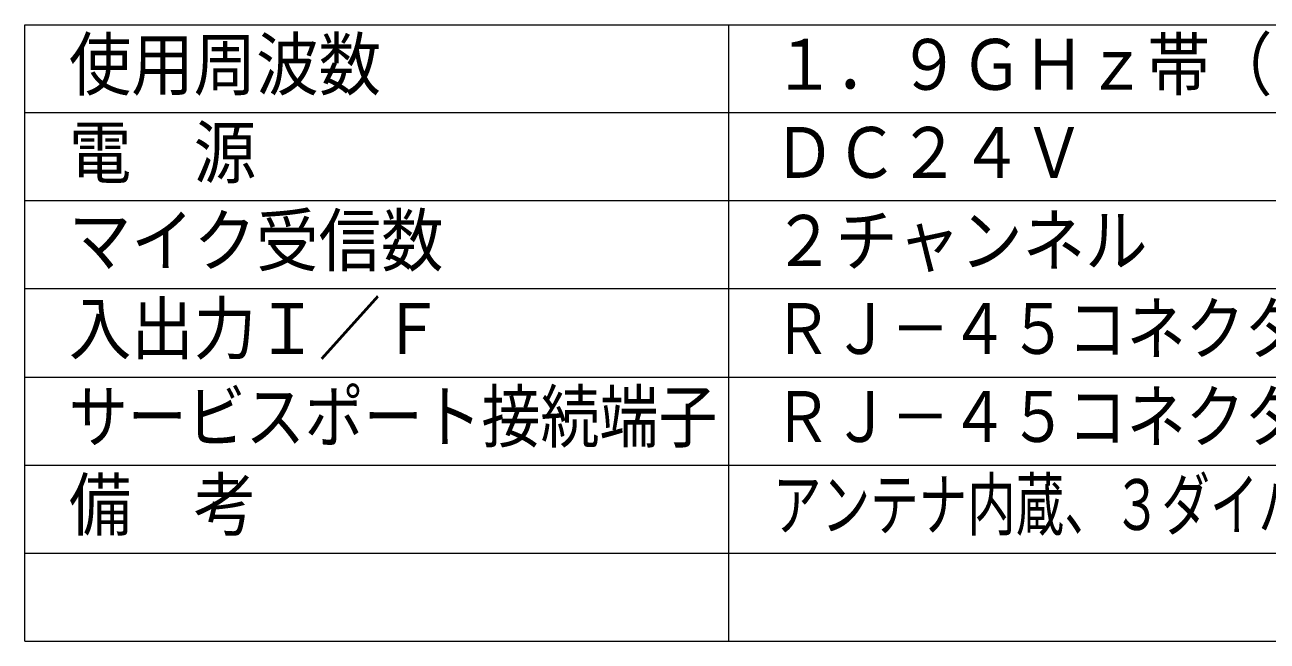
# Model space of a CAD drawing. Units: millimetres on the paper. Extents: x -62 to 64, y -59 to 59.
# Drawn here: x -62.5 to 8.1, y -54.6 to -19.6 of the extents above; entities that cross this region are included whole.
import ezdxf
from ezdxf.enums import TextEntityAlignment as Align

# ---------------------------------------------------------------- set-up
doc = ezdxf.new("R2010")
doc.units = ezdxf.units.MM
doc.layers.add('0-0_MOJI1', color=7, linetype='Continuous')
doc.layers.add('0-2_WAKU', color=4, linetype='Continuous', lineweight=9)
doc.styles.add('ＭＳ ゴシック', font='')
doc.styles.get('ＭＳ ゴシック').set_extended_font_data('MS Gothic')

msp = doc.modelspace()

# ---------------------------------------------------------------- linework, layer by layer
at = {"layer": '0-2_WAKU', "color": 3}
for p, q in [((-62.49, -54.598), (-62.49, -19.598)), ((-62.49, -19.598), (62.51, -19.598)), ((-22.49, -54.598), (-22.49, -19.598)), ((-62.49, -54.598), (62.51, -54.598))]:
    msp.add_line(p, q, dxfattribs=at)
at = {"layer": '0-2_WAKU'}
for p, q in [((62.51, -24.598), (-62.49, -24.598)), ((62.51, -29.598), (-62.49, -29.598)), ((62.51, -34.598), (-62.49, -34.598)), ((-62.49, -39.598), (62.51, -39.598)), ((-62.49, -44.598), (62.51, -44.598)), ((-62.49, -49.598), (62.51, -49.598))]:
    msp.add_line(p, q, dxfattribs=at)

# ---------------------------------------------------------------- texts
at = {"layer": '0-0_MOJI1', "style": 'ＭＳ ゴシック'}
for s, width, p in [('使用周波数', 0.9, (-59.99, -24.153)), ('１．９ＧＨｚ帯（ＤＥＣＴ準拠方式）', 0.9, (-19.99, -24.153)), ('電\u3000源', 0.9, (-59.99, -29.153)), ('ＤＣ２４Ｖ', 0.9, (-19.99, -29.153)), ('マイク受信数', 0.9, (-59.99, -34.153)), ('２チャンネル', 0.9, (-19.99, -34.153)), ('入出力Ｉ／Ｆ', 0.9, (-59.99, -39.153)), ('ＲＪ－４５コネクター（ＤＣ２４Ｖ電源／音声出力）', 0.85, (-19.99, -39.153)), ('サービスポート接続端子', 0.85, (-59.99, -44.153)), ('ＲＪ－４５コネクター（１００ＢＡＳＥ－ＴＸ）', 0.85, (-19.99, -44.153)), ('備\u3000考', 0.9, (-59.99, -49.153)), ('アンテナ内蔵、３ダイバーシティ受信方式、３段階フィールド選択', 0.7, (-19.99, -49.153))]:
    msp.add_text(s, height=2.889, dxfattribs=dict(at, width=width)).set_placement(p, align=Align.BOTTOM_LEFT)

doc.saveas('drawing.dxf')
